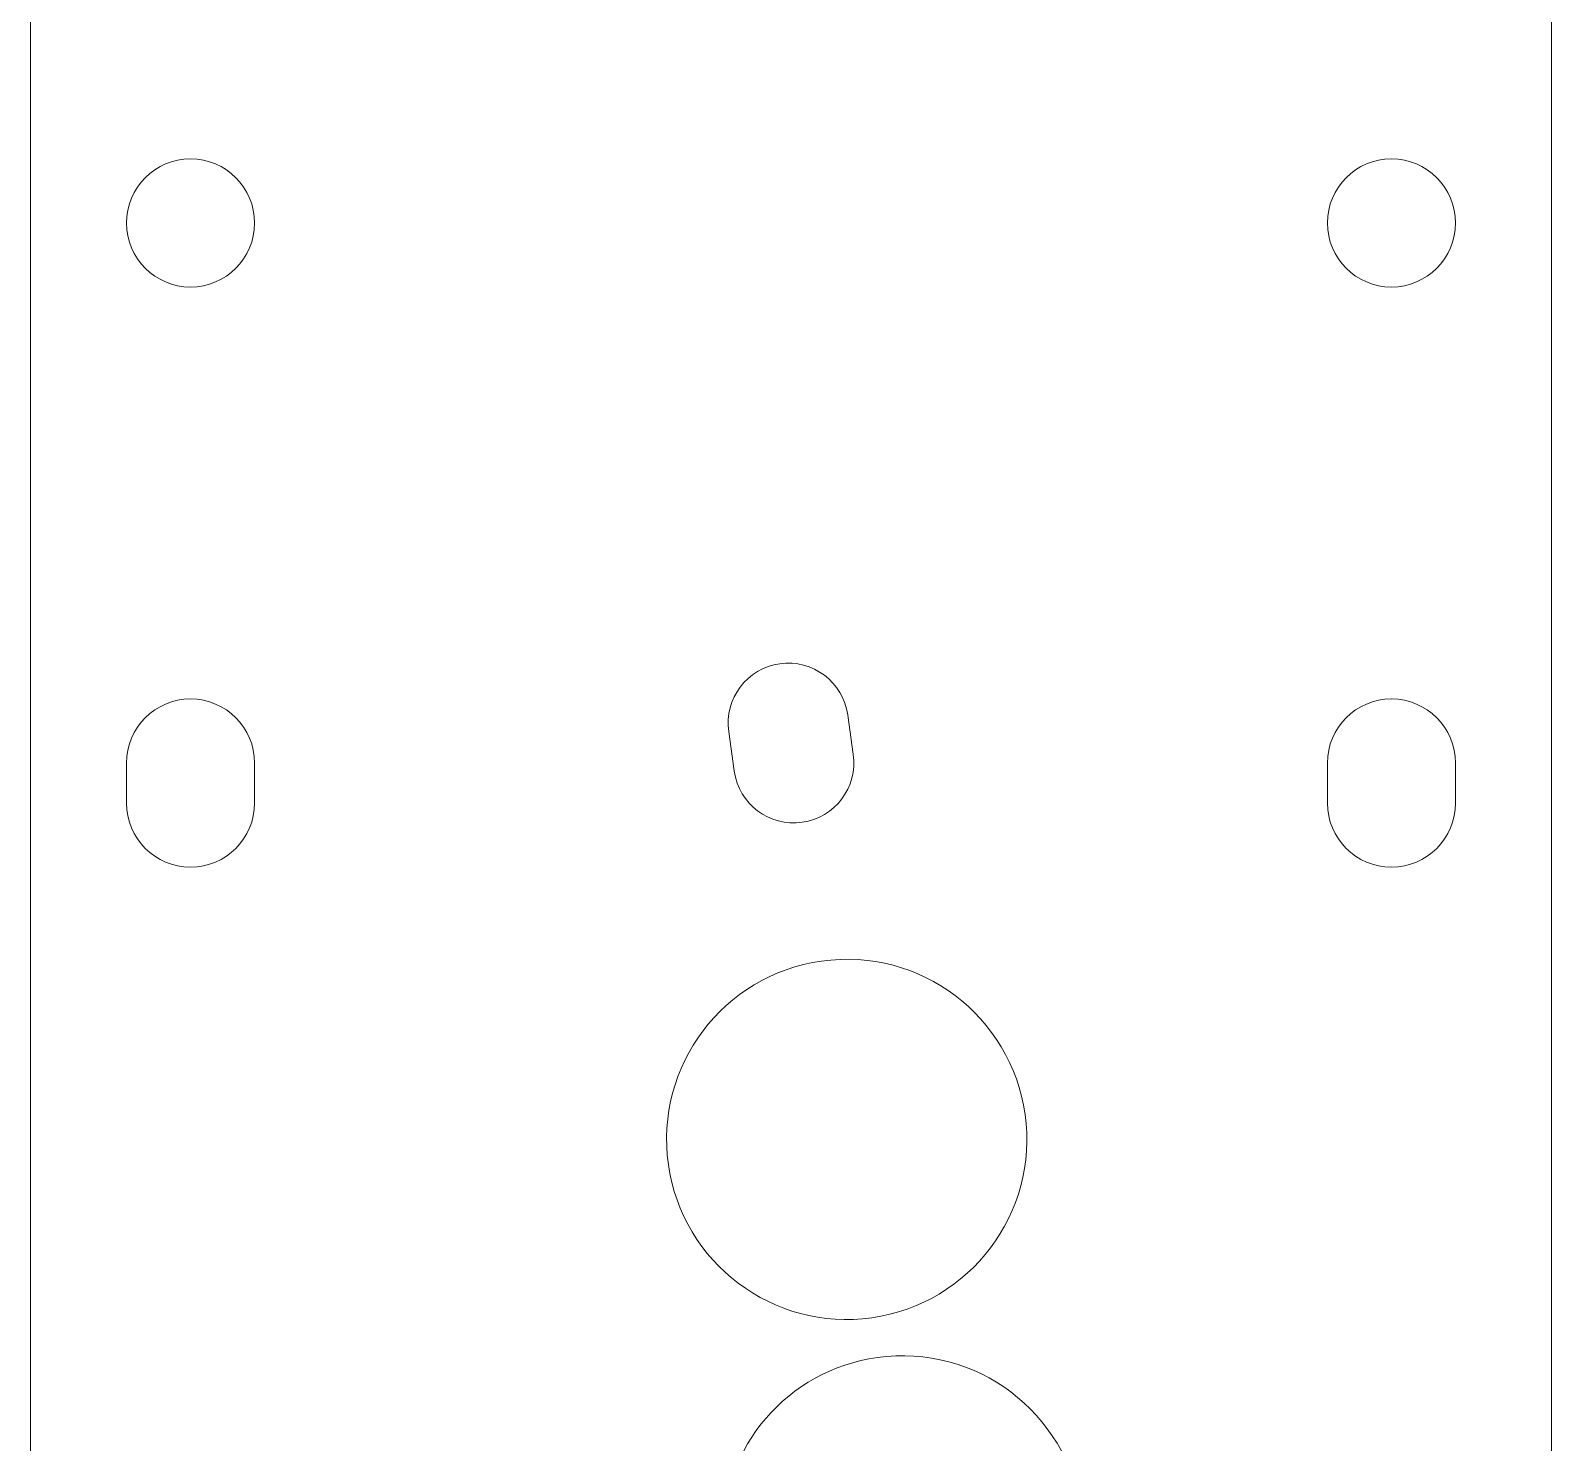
# Model space of a CAD drawing. Header units: millimetres. Extents: x -182 to 182, y -145 to 145.
# Drawn here: x -181.69 to -143.69, y -109.84 to -74.57 of the extents above; entities that cross this region are included whole.
import ezdxf

# ---------------------------------------------------------------- set-up
doc = ezdxf.new("R2010")
doc.units = ezdxf.units.MM
doc.header["$MEASUREMENT"] = 0
doc.layers.add('layer 1', color=7, linetype='Continuous')

msp = doc.modelspace()

# ---------------------------------------------------------------- linework, layer by layer
at = {"layer": 'layer 1', "color": 7, "lineweight": 9}
for points, knots in [([(-143.6871, -40.4787), (-143.6871, -70.6088), (-143.6871, -100.7388), (-143.6871, -130.8689), (-143.6871, -130.8689), (-143.6871, -131.9689), (-144.5871, -132.8689), (-145.6871, -132.8689), (-145.6871, -132.8689), (-145.6871, -132.8689), (-151.2871, -132.8689), (-151.2871, -132.8689), (-151.2871, -132.8689), (-151.2871, -132.8689), (-155.4037, -128.7523), (-155.4037, -128.7523), (-155.4037, -128.7523), (-155.4037, -128.7523), (-155.4037, -112.1743), (-155.4037, -112.1743), (-155.4037, -112.1743), (-155.4037, -112.1743), (-155.4041, -112.1743), (-155.4041, -112.1743), (-155.4041, -112.1743), (-155.4044, -111.9676), (-155.4185, -111.7586), (-155.4481, -111.5481), (-155.4481, -111.5481), (-155.7939, -109.0874), (-158.0691, -107.3728), (-160.5298, -107.7187), (-160.5298, -107.7187), (-162.78, -108.0349), (-164.4059, -109.9648), (-164.4032, -112.1743), (-164.4032, -112.1743), (-164.4032, -112.1743), (-164.4037, -112.1743), (-164.4037, -112.1743), (-164.4037, -112.1743), (-164.4037, -112.1743), (-164.4037, -123.1855), (-164.4037, -123.1855), (-164.4037, -123.1855), (-164.4037, -123.1855), (-174.0871, -132.8689), (-174.0871, -132.8689), (-174.0871, -132.8689), (-174.0871, -132.8689), (-179.6871, -132.8689), (-179.6871, -132.8689), (-179.6871, -132.8689), (-180.7871, -132.8689), (-181.6871, -131.9689), (-181.6871, -130.8689), (-181.6871, -130.8689), (-181.6871, -94.2441), (-181.6871, -57.6193), (-181.6871, -20.9945), (-181.6871, -20.9945), (-181.6871, -20.9945), (-178.086, -17.3934), (-178.086, -17.3934), (-178.086, -17.3934), (-177.7258, -17.0331), (-177.3312, -16.7072), (-176.9079, -16.4206), (-176.9079, -16.4206), (-175.9482, -17.3245), (-174.6019, -17.8007), (-173.1948, -17.603), (-173.1948, -17.603), (-171.7871, -17.4051), (-170.624, -16.5757), (-169.9507, -15.4415), (-169.9507, -15.4415), (-168.7384, -15.8361), (-167.6532, -16.5126), (-166.7724, -17.3934), (-166.7724, -17.3934), (-166.7724, -17.3934), (-143.6871, -40.4787), (-143.6871, -40.4787)], [0, 0, 0, 0, 0.0454545, 0.0454545, 0.0454545, 0.0454545, 0.0909091, 0.0909091, 0.0909091, 0.0909091, 0.1363636, 0.1363636, 0.1363636, 0.1363636, 0.1818182, 0.1818182, 0.1818182, 0.1818182, 0.2272727, 0.2272727, 0.2272727, 0.2272727, 0.2727273, 0.2727273, 0.2727273, 0.2727273, 0.3181818, 0.3181818, 0.3181818, 0.3181818, 0.3636364, 0.3636364, 0.3636364, 0.3636364, 0.4090909, 0.4090909, 0.4090909, 0.4090909, 0.4545455, 0.4545455, 0.4545455, 0.4545455, 0.5, 0.5, 0.5, 0.5, 0.5454545, 0.5454545, 0.5454545, 0.5454545, 0.5909091, 0.5909091, 0.5909091, 0.5909091, 0.6363636, 0.6363636, 0.6363636, 0.6363636, 0.6818182, 0.6818182, 0.6818182, 0.6818182, 0.7272727, 0.7272727, 0.7272727, 0.7272727, 0.7727273, 0.7727273, 0.7727273, 0.7727273, 0.8181818, 0.8181818, 0.8181818, 0.8181818, 0.8636364, 0.8636364, 0.8636364, 0.8636364, 0.9090909, 0.9090909, 0.9090909, 0.9090909, 1, 1, 1, 1]), ([(-177.6871, -77.7771), (-176.8034, -77.7771), (-176.0871, -78.4934), (-176.0871, -79.3771), (-176.0871, -79.3771), (-176.0871, -80.2608), (-176.8034, -80.9771), (-177.6871, -80.9771), (-177.6871, -80.9771), (-178.5708, -80.9771), (-179.2871, -80.2608), (-179.2871, -79.3771), (-179.2871, -79.3771), (-179.2871, -78.4934), (-178.5708, -77.7771), (-177.6871, -77.7771)], [0, 0, 0, 0, 0.2, 0.2, 0.2, 0.2, 0.4, 0.4, 0.4, 0.4, 0.6, 0.6, 0.6, 0.6, 1, 1, 1, 1]), ([(-147.6871, -77.7771), (-146.8034, -77.7771), (-146.0871, -78.4934), (-146.0871, -79.3771), (-146.0871, -79.3771), (-146.0871, -80.2608), (-146.8034, -80.9771), (-147.6871, -80.9771), (-147.6871, -80.9771), (-148.5708, -80.9771), (-149.2871, -80.2608), (-149.2871, -79.3771), (-149.2871, -79.3771), (-149.2871, -78.4934), (-148.5708, -77.7771), (-147.6871, -77.7771)], [0, 0, 0, 0, 0.2, 0.2, 0.2, 0.2, 0.4, 0.4, 0.4, 0.4, 0.6, 0.6, 0.6, 0.6, 1, 1, 1, 1]), ([(-162.9654, -90.3884), (-162.1453, -90.2731), (-161.3865, -90.8449), (-161.2713, -91.665), (-161.2713, -91.665), (-161.2713, -91.665), (-161.2701, -91.6731), (-161.2701, -91.6731), (-161.2701, -91.6731), (-161.2701, -91.6731), (-161.1333, -92.6472), (-161.1333, -92.6472), (-161.1333, -92.6472), (-161.1333, -92.6472), (-161.1321, -92.6553), (-161.1321, -92.6553), (-161.1321, -92.6553), (-161.0168, -93.4754), (-161.5886, -94.2342), (-162.4088, -94.3494), (-162.4088, -94.3494), (-163.2289, -94.4647), (-163.9877, -93.8929), (-164.1029, -93.0728), (-164.1029, -93.0728), (-164.1029, -93.0728), (-164.1041, -93.0647), (-164.1041, -93.0647), (-164.1041, -93.0647), (-164.1041, -93.0647), (-164.2409, -92.0906), (-164.2409, -92.0906), (-164.2409, -92.0906), (-164.2409, -92.0906), (-164.2421, -92.0825), (-164.2421, -92.0825), (-164.2421, -92.0825), (-164.3574, -91.2624), (-163.7856, -90.5036), (-162.9654, -90.3884)], [0, 0, 0, 0, 0.0909091, 0.0909091, 0.0909091, 0.0909091, 0.1818182, 0.1818182, 0.1818182, 0.1818182, 0.2727273, 0.2727273, 0.2727273, 0.2727273, 0.3636364, 0.3636364, 0.3636364, 0.3636364, 0.4545455, 0.4545455, 0.4545455, 0.4545455, 0.5454545, 0.5454545, 0.5454545, 0.5454545, 0.6363636, 0.6363636, 0.6363636, 0.6363636, 0.7272727, 0.7272727, 0.7272727, 0.7272727, 0.8181818, 0.8181818, 0.8181818, 0.8181818, 1, 1, 1, 1]), ([(-176.0871, -93.8607), (-176.0871, -93.8607), (-176.0871, -93.8689), (-176.0871, -93.8689), (-176.0871, -93.8689), (-176.0871, -94.7525), (-176.8035, -95.4689), (-177.6871, -95.4689), (-177.6871, -95.4689), (-178.5707, -95.4689), (-179.2871, -94.7525), (-179.2871, -93.8689), (-179.2871, -93.8689), (-179.2871, -93.8689), (-179.2871, -93.8607), (-179.2871, -93.8607), (-179.2871, -93.8607), (-179.2871, -93.8607), (-179.2871, -92.8771), (-179.2871, -92.8771), (-179.2871, -92.8771), (-179.2871, -92.8771), (-179.2871, -92.8689), (-179.2871, -92.8689), (-179.2871, -92.8689), (-179.2871, -91.9853), (-178.5707, -91.2689), (-177.6871, -91.2689), (-177.6871, -91.2689), (-176.8035, -91.2689), (-176.0871, -91.9853), (-176.0871, -92.8689), (-176.0871, -92.8689), (-176.0871, -92.8689), (-176.0871, -92.8771), (-176.0871, -92.8771), (-176.0871, -92.8771), (-176.0871, -92.8771), (-176.0871, -93.8607), (-176.0871, -93.8607)], [0, 0, 0, 0, 0.0909091, 0.0909091, 0.0909091, 0.0909091, 0.1818182, 0.1818182, 0.1818182, 0.1818182, 0.2727273, 0.2727273, 0.2727273, 0.2727273, 0.3636364, 0.3636364, 0.3636364, 0.3636364, 0.4545455, 0.4545455, 0.4545455, 0.4545455, 0.5454545, 0.5454545, 0.5454545, 0.5454545, 0.6363636, 0.6363636, 0.6363636, 0.6363636, 0.7272727, 0.7272727, 0.7272727, 0.7272727, 0.8181818, 0.8181818, 0.8181818, 0.8181818, 1, 1, 1, 1]), ([(-146.0871, -93.8607), (-146.0871, -93.8607), (-146.0871, -93.8689), (-146.0871, -93.8689), (-146.0871, -93.8689), (-146.0871, -94.7525), (-146.8035, -95.4689), (-147.6871, -95.4689), (-147.6871, -95.4689), (-148.5707, -95.4689), (-149.2871, -94.7525), (-149.2871, -93.8689), (-149.2871, -93.8689), (-149.2871, -93.8689), (-149.2871, -93.8607), (-149.2871, -93.8607), (-149.2871, -93.8607), (-149.2871, -93.8607), (-149.2871, -92.8771), (-149.2871, -92.8771), (-149.2871, -92.8771), (-149.2871, -92.8771), (-149.2871, -92.8689), (-149.2871, -92.8689), (-149.2871, -92.8689), (-149.2871, -91.9853), (-148.5707, -91.2689), (-147.6871, -91.2689), (-147.6871, -91.2689), (-146.8035, -91.2689), (-146.0871, -91.9853), (-146.0871, -92.8689), (-146.0871, -92.8689), (-146.0871, -92.8689), (-146.0871, -92.8771), (-146.0871, -92.8771), (-146.0871, -92.8771), (-146.0871, -92.8771), (-146.0871, -93.8607), (-146.0871, -93.8607)], [0, 0, 0, 0, 0.0909091, 0.0909091, 0.0909091, 0.0909091, 0.1818182, 0.1818182, 0.1818182, 0.1818182, 0.2727273, 0.2727273, 0.2727273, 0.2727273, 0.3636364, 0.3636364, 0.3636364, 0.3636364, 0.4545455, 0.4545455, 0.4545455, 0.4545455, 0.5454545, 0.5454545, 0.5454545, 0.5454545, 0.6363636, 0.6363636, 0.6363636, 0.6363636, 0.7272727, 0.7272727, 0.7272727, 0.7272727, 0.8181818, 0.8181818, 0.8181818, 0.8181818, 1, 1, 1, 1]), ([(-160.6692, -106.7271), (-163.1298, -107.0729), (-165.4051, -105.3584), (-165.751, -102.8978), (-165.751, -102.8978), (-166.0968, -100.4371), (-164.3822, -98.1619), (-161.9216, -97.816), (-161.9216, -97.816), (-159.4609, -97.4702), (-157.1856, -99.1847), (-156.8398, -101.6454), (-156.8398, -101.6454), (-156.4939, -104.106), (-158.2085, -106.3813), (-160.6692, -106.7271)], [0, 0, 0, 0, 0.2, 0.2, 0.2, 0.2, 0.4, 0.4, 0.4, 0.4, 0.6, 0.6, 0.6, 0.6, 1, 1, 1, 1])]:
    msp.add_open_spline(points, degree=3, knots=knots, dxfattribs=at)

doc.saveas('drawing.dxf')
